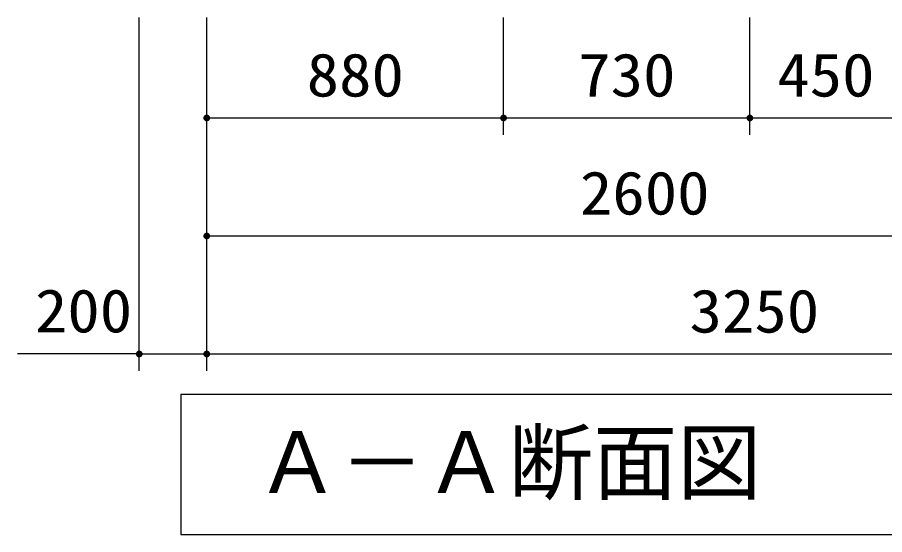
# Model space of a CAD drawing. Units: millimetres, scale not verified. Extents: x -14850 to 14850, y -10500 to 10500.
# Drawn here: x -10786 to -8215, y -7446 to -5911 of the extents above; entities that cross this region are included whole.
import ezdxf
from ezdxf.enums import TextEntityAlignment as Align

# ---------------------------------------------------------------- set-up
doc = ezdxf.new("R2010")
doc.units = ezdxf.units.MM
doc.header["$LTSCALE"] = 50
doc.layers.add('0-2_水管', color=3, linetype='Continuous', lineweight=25)
doc.layers.add('0-4_製作', color=5, linetype='Continuous', lineweight=25)
doc.styles.add('ＭＳ ゴシック', font='')
doc.styles.get('ＭＳ ゴシック').set_extended_font_data('MS Gothic')

msp = doc.modelspace()

# ---------------------------------------------------------------- linework, layer by layer
at = {"layer": '0-2_水管'}
for p, q in [((-10301.23, -7028.98), (-10301.23, -7445.65)), ((-10301.23, -7445.65), (-6967.9, -7445.65))]:
    msp.add_line(p, q, dxfattribs=at)
msp.add_lwpolyline([(-10301.23, -7028.98), (-6967.9, -7028.98), (-6967.9, -7445.65)], dxfattribs=at)
at = {"layer": '0-4_製作', "color": 2}
for p, q in [((-10424.56, -6959.84), (-10424.56, -5911.41)), ((-10224.56, -6959.84), (-10224.56, -5911.41)), ((-9344.56, -6259.84), (-9344.56, -5911.41)), ((-8614.56, -6259.84), (-8614.56, -5911.41)), ((-10224.56, -6209.84), (-9344.56, -6209.84)), ((-9344.56, -6209.84), (-8614.56, -6209.84)), ((-8614.56, -6209.84), (-8164.56, -6209.84)), ((-10224.56, -6559.84), (-7624.57, -6559.84)), ((-10424.56, -6909.84), (-10786.02, -6909.84)), ((-10424.56, -6909.84), (-10224.56, -6909.84)), ((-10224.56, -6909.84), (-6974.57, -6909.84))]:
    msp.add_line(p, q, dxfattribs=at)
at = {"layer": '0-4_製作'}
for points in [[(-10234.54, -6209.22), (-10224.56, -6209.84), (-10234.56, -6209.84)], [(-10234.56, -6209.84), (-10229.92, -6218.29), (-10234.49, -6211.1)], [(-10234.56, -6209.84), (-10228.82, -6218.89), (-10229.92, -6218.29)], [(-10224.56, -6209.84), (-10228.82, -6218.89), (-10234.56, -6209.84)], [(-10234.39, -6207.97), (-10224.56, -6209.84), (-10234.54, -6209.22)], [(-10234.49, -6211.1), (-10230.94, -6217.55), (-10234.25, -6212.33)], [(-10234.49, -6211.1), (-10229.92, -6218.29), (-10230.94, -6217.55)], [(-10234.08, -6206.75), (-10224.56, -6209.84), (-10234.39, -6207.97)], [(-10234.25, -6212.33), (-10231.85, -6216.69), (-10233.86, -6213.52)], [(-10234.25, -6212.33), (-10230.94, -6217.55), (-10231.85, -6216.69)], [(-10233.61, -6205.59), (-10224.56, -6209.84), (-10234.08, -6206.75)], [(-10233.86, -6213.52), (-10232.65, -6215.72), (-10233.33, -6214.66)], [(-10233.86, -6213.52), (-10231.85, -6216.69), (-10232.65, -6215.72)], [(-10233.01, -6204.48), (-10224.56, -6209.84), (-10233.61, -6205.59)], [(-10232.27, -6203.47), (-10224.56, -6209.84), (-10233.01, -6204.48)], [(-10231.41, -6202.55), (-10224.56, -6209.84), (-10232.27, -6203.47)], [(-10230.44, -6201.75), (-10224.56, -6209.84), (-10231.41, -6202.55)], [(-10229.38, -6201.08), (-10224.56, -6209.84), (-10230.44, -6201.75)], [(-10229.38, -6201.08), (-10224.56, -6199.84), (-10224.56, -6209.84)], [(-10228.25, -6200.55), (-10224.56, -6199.84), (-10229.38, -6201.08)], [(-10224.56, -6209.84), (-10227.65, -6219.35), (-10228.82, -6218.89)], [(-10227.05, -6200.16), (-10224.56, -6199.84), (-10228.25, -6200.55)], [(-10224.56, -6209.84), (-10226.44, -6219.67), (-10227.65, -6219.35)], [(-10225.82, -6199.92), (-10224.56, -6199.84), (-10227.05, -6200.16)], [(-10224.56, -6209.84), (-10225.19, -6219.82), (-10226.44, -6219.67)], [(-10224.56, -6209.84), (-10224.56, -6219.84), (-10225.19, -6219.82)], [(-10224.56, -6199.84), (-10214.56, -6209.84), (-10224.56, -6209.84)], [(-10223.94, -6199.86), (-10214.56, -6209.84), (-10224.56, -6199.84)], [(-10224.56, -6209.84), (-10223.31, -6219.76), (-10224.56, -6219.84)], [(-10224.56, -6209.84), (-10222.08, -6219.53), (-10223.31, -6219.76)], [(-10224.56, -6209.84), (-10220.88, -6219.14), (-10222.08, -6219.53)], [(-10224.56, -6209.84), (-10219.75, -6218.61), (-10220.88, -6219.14)], [(-10224.56, -6209.84), (-10218.69, -6217.93), (-10219.75, -6218.61)], [(-10214.56, -6209.84), (-10218.69, -6217.93), (-10224.56, -6209.84)], [(-10222.69, -6200.02), (-10214.56, -6209.84), (-10223.94, -6199.86)], [(-10221.47, -6200.33), (-10214.56, -6209.84), (-10222.69, -6200.02)], [(-10220.31, -6200.79), (-10214.56, -6209.84), (-10221.47, -6200.33)], [(-10219.21, -6201.4), (-10214.56, -6209.84), (-10220.31, -6200.79)], [(-10219.21, -6201.4), (-10214.64, -6208.59), (-10214.56, -6209.84)], [(-10218.19, -6202.14), (-10214.64, -6208.59), (-10219.21, -6201.4)], [(-10214.56, -6209.84), (-10217.72, -6217.13), (-10218.69, -6217.93)], [(-10218.19, -6202.14), (-10214.88, -6207.36), (-10214.64, -6208.59)], [(-10217.27, -6203), (-10214.88, -6207.36), (-10218.19, -6202.14)], [(-10214.56, -6209.84), (-10216.86, -6216.22), (-10217.72, -6217.13)], [(-10217.27, -6203), (-10215.27, -6206.16), (-10214.88, -6207.36)], [(-10216.47, -6203.97), (-10215.27, -6206.16), (-10217.27, -6203)], [(-10214.56, -6209.84), (-10216.12, -6215.2), (-10216.86, -6216.22)], [(-10216.47, -6203.97), (-10215.8, -6205.03), (-10215.27, -6206.16)], [(-10214.56, -6209.84), (-10215.52, -6214.1), (-10216.12, -6215.2)], [(-10214.56, -6209.84), (-10215.05, -6212.93), (-10215.52, -6214.1)], [(-10214.56, -6209.84), (-10214.74, -6211.72), (-10215.05, -6212.93)], [(-10214.56, -6209.84), (-10214.58, -6210.47), (-10214.74, -6211.72)], [(-9354.55, -6209.22), (-9344.56, -6209.84), (-9354.56, -6209.84)], [(-9354.56, -6209.84), (-9348.82, -6218.89), (-9354.49, -6211.1)], [(-9354.56, -6209.84), (-9347.66, -6219.35), (-9348.82, -6218.89)], [(-9344.56, -6209.84), (-9347.66, -6219.35), (-9354.56, -6209.84)], [(-9354.39, -6207.97), (-9344.56, -6209.84), (-9354.55, -6209.22)], [(-9354.49, -6211.1), (-9349.92, -6218.29), (-9354.25, -6212.33)], [(-9354.49, -6211.1), (-9348.82, -6218.89), (-9349.92, -6218.29)], [(-9354.08, -6206.75), (-9344.56, -6209.84), (-9354.39, -6207.97)], [(-9354.25, -6212.33), (-9350.94, -6217.55), (-9353.86, -6213.52)], [(-9354.25, -6212.33), (-9349.92, -6218.29), (-9350.94, -6217.55)], [(-9353.61, -6205.59), (-9344.56, -6209.84), (-9354.08, -6206.75)], [(-9353.86, -6213.52), (-9351.85, -6216.69), (-9353.33, -6214.66)], [(-9353.86, -6213.52), (-9350.94, -6217.55), (-9351.85, -6216.69)], [(-9353.01, -6204.48), (-9344.56, -6209.84), (-9353.61, -6205.59)], [(-9353.33, -6214.66), (-9351.85, -6216.69), (-9352.66, -6215.72)], [(-9352.27, -6203.47), (-9344.56, -6209.84), (-9353.01, -6204.48)], [(-9351.41, -6202.55), (-9344.56, -6209.84), (-9352.27, -6203.47)], [(-9350.44, -6201.75), (-9344.56, -6209.84), (-9351.41, -6202.55)], [(-9349.38, -6201.08), (-9344.56, -6209.84), (-9350.44, -6201.75)], [(-9349.38, -6201.08), (-9344.56, -6199.84), (-9344.56, -6209.84)], [(-9348.25, -6200.55), (-9344.56, -6199.84), (-9349.38, -6201.08)], [(-9347.05, -6200.16), (-9344.56, -6199.84), (-9348.25, -6200.55)], [(-9344.56, -6209.84), (-9346.44, -6219.67), (-9347.66, -6219.35)], [(-9345.82, -6199.92), (-9344.56, -6199.84), (-9347.05, -6200.16)], [(-9344.56, -6209.84), (-9345.19, -6219.82), (-9346.44, -6219.67)], [(-9344.56, -6209.84), (-9344.56, -6219.84), (-9345.19, -6219.82)], [(-9344.56, -6199.84), (-9334.56, -6209.84), (-9344.56, -6209.84)], [(-9343.94, -6199.86), (-9334.56, -6209.84), (-9344.56, -6199.84)], [(-9344.56, -6209.84), (-9343.31, -6219.76), (-9344.56, -6219.84)], [(-9344.56, -6209.84), (-9342.08, -6219.53), (-9343.31, -6219.76)], [(-9344.56, -6209.84), (-9340.88, -6219.14), (-9342.08, -6219.53)], [(-9344.56, -6209.84), (-9339.75, -6218.61), (-9340.88, -6219.14)], [(-9344.56, -6209.84), (-9338.69, -6217.93), (-9339.75, -6218.61)], [(-9334.56, -6209.84), (-9338.69, -6217.93), (-9344.56, -6209.84)], [(-9342.69, -6200.02), (-9334.56, -6209.84), (-9343.94, -6199.86)], [(-9341.47, -6200.33), (-9334.56, -6209.84), (-9342.69, -6200.02)], [(-9340.31, -6200.79), (-9334.56, -6209.84), (-9341.47, -6200.33)], [(-9340.31, -6200.79), (-9334.64, -6208.59), (-9334.56, -6209.84)], [(-9339.21, -6201.4), (-9334.64, -6208.59), (-9340.31, -6200.79)], [(-9339.21, -6201.4), (-9334.88, -6207.36), (-9334.64, -6208.59)], [(-9338.19, -6202.14), (-9334.88, -6207.36), (-9339.21, -6201.4)], [(-9334.56, -6209.84), (-9337.72, -6217.13), (-9338.69, -6217.93)], [(-9338.19, -6202.14), (-9335.27, -6206.16), (-9334.88, -6207.36)], [(-9337.28, -6203), (-9335.27, -6206.16), (-9338.19, -6202.14)], [(-9334.56, -6209.84), (-9336.86, -6216.22), (-9337.72, -6217.13)], [(-9337.28, -6203), (-9335.8, -6205.03), (-9335.27, -6206.16)], [(-9336.47, -6203.97), (-9335.8, -6205.03), (-9337.28, -6203)], [(-9334.56, -6209.84), (-9336.12, -6215.2), (-9336.86, -6216.22)], [(-9334.56, -6209.84), (-9335.52, -6214.1), (-9336.12, -6215.2)], [(-9334.56, -6209.84), (-9335.05, -6212.93), (-9335.52, -6214.1)], [(-9334.56, -6209.84), (-9334.74, -6211.72), (-9335.05, -6212.93)], [(-9334.56, -6209.84), (-9334.58, -6210.47), (-9334.74, -6211.72)], [(-8624.55, -6209.22), (-8614.56, -6209.84), (-8624.56, -6209.84)], [(-8624.56, -6209.84), (-8618.82, -6218.89), (-8624.49, -6211.1)], [(-8624.56, -6209.84), (-8617.66, -6219.35), (-8618.82, -6218.89)], [(-8614.56, -6209.84), (-8617.66, -6219.35), (-8624.56, -6209.84)], [(-8624.39, -6207.97), (-8614.56, -6209.84), (-8624.55, -6209.22)], [(-8624.49, -6211.1), (-8619.92, -6218.29), (-8624.25, -6212.33)], [(-8624.49, -6211.1), (-8618.82, -6218.89), (-8619.92, -6218.29)], [(-8624.08, -6206.75), (-8614.56, -6209.84), (-8624.39, -6207.97)], [(-8624.25, -6212.33), (-8620.94, -6217.55), (-8623.86, -6213.52)], [(-8624.25, -6212.33), (-8619.92, -6218.29), (-8620.94, -6217.55)], [(-8623.61, -6205.59), (-8614.56, -6209.84), (-8624.08, -6206.75)], [(-8623.86, -6213.52), (-8621.85, -6216.69), (-8623.33, -6214.66)], [(-8623.86, -6213.52), (-8620.94, -6217.55), (-8621.85, -6216.69)], [(-8623.01, -6204.48), (-8614.56, -6209.84), (-8623.61, -6205.59)], [(-8623.33, -6214.66), (-8621.85, -6216.69), (-8622.66, -6215.72)], [(-8622.27, -6203.47), (-8614.56, -6209.84), (-8623.01, -6204.48)], [(-8621.41, -6202.55), (-8614.56, -6209.84), (-8622.27, -6203.47)], [(-8620.44, -6201.75), (-8614.56, -6209.84), (-8621.41, -6202.55)], [(-8619.38, -6201.08), (-8614.56, -6209.84), (-8620.44, -6201.75)], [(-8619.38, -6201.08), (-8614.56, -6199.84), (-8614.56, -6209.84)], [(-8618.25, -6200.55), (-8614.56, -6199.84), (-8619.38, -6201.08)], [(-8617.05, -6200.16), (-8614.56, -6199.84), (-8618.25, -6200.55)], [(-8614.56, -6209.84), (-8616.44, -6219.67), (-8617.66, -6219.35)], [(-8615.82, -6199.92), (-8614.56, -6199.84), (-8617.05, -6200.16)], [(-8614.56, -6209.84), (-8615.19, -6219.82), (-8616.44, -6219.67)], [(-8614.56, -6209.84), (-8614.56, -6219.84), (-8615.19, -6219.82)], [(-8614.56, -6199.84), (-8604.56, -6209.84), (-8614.56, -6209.84)], [(-8613.94, -6199.86), (-8604.56, -6209.84), (-8614.56, -6199.84)], [(-8614.56, -6209.84), (-8613.31, -6219.76), (-8614.56, -6219.84)], [(-8614.56, -6209.84), (-8612.08, -6219.53), (-8613.31, -6219.76)], [(-8614.56, -6209.84), (-8610.88, -6219.14), (-8612.08, -6219.53)], [(-8614.56, -6209.84), (-8609.75, -6218.61), (-8610.88, -6219.14)], [(-8614.56, -6209.84), (-8608.69, -6217.93), (-8609.75, -6218.61)], [(-8604.56, -6209.84), (-8608.69, -6217.93), (-8614.56, -6209.84)], [(-8612.69, -6200.02), (-8604.56, -6209.84), (-8613.94, -6199.86)], [(-8611.47, -6200.33), (-8604.56, -6209.84), (-8612.69, -6200.02)], [(-8610.31, -6200.79), (-8604.56, -6209.84), (-8611.47, -6200.33)], [(-8610.31, -6200.79), (-8604.64, -6208.59), (-8604.56, -6209.84)], [(-8609.21, -6201.4), (-8604.64, -6208.59), (-8610.31, -6200.79)], [(-8609.21, -6201.4), (-8604.88, -6207.36), (-8604.64, -6208.59)], [(-8608.19, -6202.14), (-8604.88, -6207.36), (-8609.21, -6201.4)], [(-8604.56, -6209.84), (-8607.72, -6217.13), (-8608.69, -6217.93)], [(-8608.19, -6202.14), (-8605.27, -6206.16), (-8604.88, -6207.36)], [(-8607.28, -6203), (-8605.27, -6206.16), (-8608.19, -6202.14)], [(-8604.56, -6209.84), (-8606.86, -6216.22), (-8607.72, -6217.13)], [(-8607.28, -6203), (-8605.8, -6205.03), (-8605.27, -6206.16)], [(-8606.47, -6203.97), (-8605.8, -6205.03), (-8607.28, -6203)], [(-8604.56, -6209.84), (-8606.12, -6215.2), (-8606.86, -6216.22)], [(-8604.56, -6209.84), (-8605.52, -6214.1), (-8606.12, -6215.2)], [(-8604.56, -6209.84), (-8605.05, -6212.93), (-8605.52, -6214.1)], [(-8604.56, -6209.84), (-8604.74, -6211.72), (-8605.05, -6212.93)], [(-8604.56, -6209.84), (-8604.58, -6210.47), (-8604.74, -6211.72)], [(-10233.61, -6555.59), (-10224.56, -6559.84), (-10234.08, -6556.75)], [(-10233.01, -6554.48), (-10224.56, -6559.84), (-10233.61, -6555.59)], [(-10232.27, -6553.47), (-10224.56, -6559.84), (-10233.01, -6554.48)], [(-10231.41, -6552.55), (-10224.56, -6559.84), (-10232.27, -6553.47)], [(-10230.44, -6551.75), (-10224.56, -6559.84), (-10231.41, -6552.55)], [(-10229.38, -6551.08), (-10224.56, -6559.84), (-10230.44, -6551.75)], [(-10229.38, -6551.08), (-10224.56, -6549.84), (-10224.56, -6559.84)], [(-10228.25, -6550.55), (-10224.56, -6549.84), (-10229.38, -6551.08)], [(-10227.05, -6550.16), (-10224.56, -6549.84), (-10228.25, -6550.55)], [(-10225.82, -6549.92), (-10224.56, -6549.84), (-10227.05, -6550.16)], [(-10224.56, -6549.84), (-10214.56, -6559.84), (-10224.56, -6559.84)], [(-10223.94, -6549.86), (-10214.56, -6559.84), (-10224.56, -6549.84)], [(-10222.69, -6550.02), (-10214.56, -6559.84), (-10223.94, -6549.86)], [(-10221.47, -6550.33), (-10214.56, -6559.84), (-10222.69, -6550.02)], [(-10220.31, -6550.79), (-10214.56, -6559.84), (-10221.47, -6550.33)], [(-10220.31, -6550.79), (-10214.64, -6558.59), (-10214.56, -6559.84)], [(-10219.21, -6551.4), (-10214.64, -6558.59), (-10220.31, -6550.79)], [(-10219.21, -6551.4), (-10214.88, -6557.36), (-10214.64, -6558.59)], [(-10218.19, -6552.14), (-10214.88, -6557.36), (-10219.21, -6551.4)], [(-10218.19, -6552.14), (-10215.27, -6556.16), (-10214.88, -6557.36)], [(-10217.27, -6553), (-10215.27, -6556.16), (-10218.19, -6552.14)], [(-10217.27, -6553), (-10215.8, -6555.03), (-10215.27, -6556.16)], [(-10216.47, -6553.97), (-10215.8, -6555.03), (-10217.27, -6553)], [(-10234.54, -6559.22), (-10224.56, -6559.84), (-10234.56, -6559.84)], [(-10234.56, -6559.84), (-10228.82, -6568.89), (-10234.49, -6561.1)], [(-10234.56, -6559.84), (-10227.65, -6569.35), (-10228.82, -6568.89)], [(-10224.56, -6559.84), (-10227.65, -6569.35), (-10234.56, -6559.84)], [(-10234.39, -6557.97), (-10224.56, -6559.84), (-10234.54, -6559.22)], [(-10234.49, -6561.1), (-10229.92, -6568.29), (-10234.25, -6562.33)], [(-10234.49, -6561.1), (-10228.82, -6568.89), (-10229.92, -6568.29)], [(-10234.08, -6556.75), (-10224.56, -6559.84), (-10234.39, -6557.97)], [(-10234.25, -6562.33), (-10230.94, -6567.55), (-10233.86, -6563.52)], [(-10234.25, -6562.33), (-10229.92, -6568.29), (-10230.94, -6567.55)], [(-10233.86, -6563.52), (-10231.85, -6566.69), (-10233.33, -6564.66)], [(-10233.86, -6563.52), (-10230.94, -6567.55), (-10231.85, -6566.69)], [(-10233.33, -6564.66), (-10231.85, -6566.69), (-10232.65, -6565.72)], [(-10224.56, -6559.84), (-10226.44, -6569.67), (-10227.65, -6569.35)], [(-10224.56, -6559.84), (-10225.19, -6569.82), (-10226.44, -6569.67)], [(-10224.56, -6559.84), (-10224.56, -6569.84), (-10225.19, -6569.82)], [(-10224.56, -6559.84), (-10223.31, -6569.76), (-10224.56, -6569.84)], [(-10224.56, -6559.84), (-10222.08, -6569.53), (-10223.31, -6569.76)], [(-10224.56, -6559.84), (-10220.88, -6569.14), (-10222.08, -6569.53)], [(-10224.56, -6559.84), (-10219.75, -6568.61), (-10220.88, -6569.14)], [(-10224.56, -6559.84), (-10218.69, -6567.93), (-10219.75, -6568.61)], [(-10214.56, -6559.84), (-10218.69, -6567.93), (-10224.56, -6559.84)], [(-10214.56, -6559.84), (-10217.72, -6567.13), (-10218.69, -6567.93)], [(-10214.56, -6559.84), (-10216.86, -6566.22), (-10217.72, -6567.13)], [(-10214.56, -6559.84), (-10216.12, -6565.2), (-10216.86, -6566.22)], [(-10214.56, -6559.84), (-10215.52, -6564.1), (-10216.12, -6565.2)], [(-10214.56, -6559.84), (-10215.05, -6562.93), (-10215.52, -6564.1)], [(-10214.56, -6559.84), (-10214.74, -6561.72), (-10215.05, -6562.93)], [(-10214.56, -6559.84), (-10214.58, -6560.47), (-10214.74, -6561.72)], [(-10434.55, -6909.22), (-10424.56, -6909.84), (-10434.56, -6909.84)], [(-10434.56, -6909.84), (-10428.82, -6918.89), (-10434.49, -6911.1)], [(-10434.56, -6909.84), (-10427.66, -6919.35), (-10428.82, -6918.89)], [(-10424.56, -6909.84), (-10427.66, -6919.35), (-10434.56, -6909.84)], [(-10434.39, -6907.97), (-10424.56, -6909.84), (-10434.55, -6909.22)], [(-10434.49, -6911.1), (-10429.92, -6918.29), (-10434.25, -6912.33)], [(-10434.49, -6911.1), (-10428.82, -6918.89), (-10429.92, -6918.29)], [(-10434.08, -6906.75), (-10424.56, -6909.84), (-10434.39, -6907.97)], [(-10434.25, -6912.33), (-10430.94, -6917.55), (-10433.86, -6913.52)], [(-10434.25, -6912.33), (-10429.92, -6918.29), (-10430.94, -6917.55)], [(-10433.61, -6905.59), (-10424.56, -6909.84), (-10434.08, -6906.75)], [(-10433.86, -6913.52), (-10431.85, -6916.69), (-10433.33, -6914.66)], [(-10433.86, -6913.52), (-10430.94, -6917.55), (-10431.85, -6916.69)], [(-10433.01, -6904.48), (-10424.56, -6909.84), (-10433.61, -6905.59)], [(-10433.33, -6914.66), (-10431.85, -6916.69), (-10432.66, -6915.72)], [(-10432.27, -6903.47), (-10424.56, -6909.84), (-10433.01, -6904.48)], [(-10431.41, -6902.55), (-10424.56, -6909.84), (-10432.27, -6903.47)], [(-10430.44, -6901.75), (-10424.56, -6909.84), (-10431.41, -6902.55)], [(-10429.38, -6901.08), (-10424.56, -6909.84), (-10430.44, -6901.75)], [(-10429.38, -6901.08), (-10424.56, -6899.84), (-10424.56, -6909.84)], [(-10428.25, -6900.55), (-10424.56, -6899.84), (-10429.38, -6901.08)], [(-10427.05, -6900.16), (-10424.56, -6899.84), (-10428.25, -6900.55)], [(-10424.56, -6909.84), (-10426.44, -6919.67), (-10427.66, -6919.35)], [(-10425.82, -6899.92), (-10424.56, -6899.84), (-10427.05, -6900.16)], [(-10424.56, -6909.84), (-10425.19, -6919.82), (-10426.44, -6919.67)], [(-10424.56, -6909.84), (-10424.56, -6919.84), (-10425.19, -6919.82)], [(-10424.56, -6899.84), (-10414.56, -6909.84), (-10424.56, -6909.84)], [(-10423.94, -6899.86), (-10414.56, -6909.84), (-10424.56, -6899.84)], [(-10424.56, -6909.84), (-10423.31, -6919.76), (-10424.56, -6919.84)], [(-10424.56, -6909.84), (-10422.08, -6919.53), (-10423.31, -6919.76)], [(-10424.56, -6909.84), (-10420.88, -6919.14), (-10422.08, -6919.53)], [(-10424.56, -6909.84), (-10419.75, -6918.61), (-10420.88, -6919.14)], [(-10424.56, -6909.84), (-10418.69, -6917.93), (-10419.75, -6918.61)], [(-10414.56, -6909.84), (-10418.69, -6917.93), (-10424.56, -6909.84)], [(-10422.69, -6900.02), (-10414.56, -6909.84), (-10423.94, -6899.86)], [(-10421.47, -6900.33), (-10414.56, -6909.84), (-10422.69, -6900.02)], [(-10420.31, -6900.79), (-10414.56, -6909.84), (-10421.47, -6900.33)], [(-10420.31, -6900.79), (-10414.64, -6908.59), (-10414.56, -6909.84)], [(-10419.21, -6901.4), (-10414.64, -6908.59), (-10420.31, -6900.79)], [(-10419.21, -6901.4), (-10414.88, -6907.36), (-10414.64, -6908.59)], [(-10418.19, -6902.14), (-10414.88, -6907.36), (-10419.21, -6901.4)], [(-10414.56, -6909.84), (-10417.72, -6917.13), (-10418.69, -6917.93)], [(-10418.19, -6902.14), (-10415.27, -6906.16), (-10414.88, -6907.36)], [(-10417.28, -6903), (-10415.27, -6906.16), (-10418.19, -6902.14)], [(-10414.56, -6909.84), (-10416.86, -6916.22), (-10417.72, -6917.13)], [(-10417.28, -6903), (-10415.8, -6905.03), (-10415.27, -6906.16)], [(-10416.47, -6903.97), (-10415.8, -6905.03), (-10417.28, -6903)], [(-10414.56, -6909.84), (-10416.12, -6915.2), (-10416.86, -6916.22)], [(-10414.56, -6909.84), (-10415.52, -6914.1), (-10416.12, -6915.2)], [(-10414.56, -6909.84), (-10415.05, -6912.93), (-10415.52, -6914.1)], [(-10414.56, -6909.84), (-10414.74, -6911.72), (-10415.05, -6912.93)], [(-10414.56, -6909.84), (-10414.58, -6910.47), (-10414.74, -6911.72)], [(-10234.54, -6909.22), (-10224.56, -6909.84), (-10234.56, -6909.84)], [(-10234.56, -6909.84), (-10228.82, -6918.89), (-10234.49, -6911.1)], [(-10234.56, -6909.84), (-10227.65, -6919.35), (-10228.82, -6918.89)], [(-10224.56, -6909.84), (-10227.65, -6919.35), (-10234.56, -6909.84)], [(-10234.39, -6907.97), (-10224.56, -6909.84), (-10234.54, -6909.22)], [(-10234.49, -6911.1), (-10229.92, -6918.29), (-10234.25, -6912.33)], [(-10234.49, -6911.1), (-10228.82, -6918.89), (-10229.92, -6918.29)], [(-10234.08, -6906.75), (-10224.56, -6909.84), (-10234.39, -6907.97)], [(-10234.25, -6912.33), (-10230.94, -6917.55), (-10233.86, -6913.52)], [(-10234.25, -6912.33), (-10229.92, -6918.29), (-10230.94, -6917.55)], [(-10233.61, -6905.59), (-10224.56, -6909.84), (-10234.08, -6906.75)], [(-10233.86, -6913.52), (-10231.85, -6916.69), (-10233.33, -6914.66)], [(-10233.86, -6913.52), (-10230.94, -6917.55), (-10231.85, -6916.69)], [(-10233.01, -6904.48), (-10224.56, -6909.84), (-10233.61, -6905.59)], [(-10233.33, -6914.66), (-10231.85, -6916.69), (-10232.65, -6915.72)], [(-10232.27, -6903.47), (-10224.56, -6909.84), (-10233.01, -6904.48)], [(-10231.41, -6902.55), (-10224.56, -6909.84), (-10232.27, -6903.47)], [(-10230.44, -6901.75), (-10224.56, -6909.84), (-10231.41, -6902.55)], [(-10229.38, -6901.08), (-10224.56, -6909.84), (-10230.44, -6901.75)], [(-10229.38, -6901.08), (-10224.56, -6899.84), (-10224.56, -6909.84)], [(-10228.25, -6900.55), (-10224.56, -6899.84), (-10229.38, -6901.08)], [(-10227.05, -6900.16), (-10224.56, -6899.84), (-10228.25, -6900.55)], [(-10224.56, -6909.84), (-10226.44, -6919.67), (-10227.65, -6919.35)], [(-10225.82, -6899.92), (-10224.56, -6899.84), (-10227.05, -6900.16)], [(-10224.56, -6909.84), (-10225.19, -6919.82), (-10226.44, -6919.67)], [(-10224.56, -6909.84), (-10224.56, -6919.84), (-10225.19, -6919.82)], [(-10224.56, -6899.84), (-10214.56, -6909.84), (-10224.56, -6909.84)], [(-10223.94, -6899.86), (-10214.56, -6909.84), (-10224.56, -6899.84)], [(-10224.56, -6909.84), (-10223.31, -6919.76), (-10224.56, -6919.84)], [(-10224.56, -6909.84), (-10222.08, -6919.53), (-10223.31, -6919.76)], [(-10224.56, -6909.84), (-10220.88, -6919.14), (-10222.08, -6919.53)], [(-10224.56, -6909.84), (-10219.75, -6918.61), (-10220.88, -6919.14)], [(-10224.56, -6909.84), (-10218.69, -6917.93), (-10219.75, -6918.61)], [(-10214.56, -6909.84), (-10218.69, -6917.93), (-10224.56, -6909.84)], [(-10222.69, -6900.02), (-10214.56, -6909.84), (-10223.94, -6899.86)], [(-10221.47, -6900.33), (-10214.56, -6909.84), (-10222.69, -6900.02)], [(-10220.31, -6900.79), (-10214.56, -6909.84), (-10221.47, -6900.33)], [(-10220.31, -6900.79), (-10214.64, -6908.59), (-10214.56, -6909.84)], [(-10219.21, -6901.4), (-10214.64, -6908.59), (-10220.31, -6900.79)], [(-10219.21, -6901.4), (-10214.88, -6907.36), (-10214.64, -6908.59)], [(-10218.19, -6902.14), (-10214.88, -6907.36), (-10219.21, -6901.4)], [(-10214.56, -6909.84), (-10217.72, -6917.13), (-10218.69, -6917.93)], [(-10218.19, -6902.14), (-10215.27, -6906.16), (-10214.88, -6907.36)], [(-10217.27, -6903), (-10215.27, -6906.16), (-10218.19, -6902.14)], [(-10214.56, -6909.84), (-10216.86, -6916.22), (-10217.72, -6917.13)], [(-10217.27, -6903), (-10215.8, -6905.03), (-10215.27, -6906.16)], [(-10216.47, -6903.97), (-10215.8, -6905.03), (-10217.27, -6903)], [(-10214.56, -6909.84), (-10216.12, -6915.2), (-10216.86, -6916.22)], [(-10214.56, -6909.84), (-10215.52, -6914.1), (-10216.12, -6915.2)], [(-10214.56, -6909.84), (-10215.05, -6912.93), (-10215.52, -6914.1)], [(-10214.56, -6909.84), (-10214.74, -6911.72), (-10215.05, -6912.93)], [(-10214.56, -6909.84), (-10214.58, -6910.47), (-10214.74, -6911.72)]]:
    msp.add_solid(points, dxfattribs=at)

# ---------------------------------------------------------------- texts
at = {"layer": '0-2_水管', "color": 4, "style": 'ＭＳ ゴシック'}
msp.add_text('Ａ－Ａ断面図', height=183.3, dxfattribs=at).set_placement((-10079.76, -7377.37), align=Align.BOTTOM_LEFT)
at = {"layer": '0-4_製作', "color": 4, "style": 'ＭＳ ゴシック', "width": 1.1}
for s, p in [('880', (-9928.31, -6184.84)), ('730', (-9123.31, -6184.84)), ('450', (-8533.31, -6184.84)), ('2600', (-9118.31, -6534.84)), ('200', (-10733.86, -6884.36)), ('3250', (-8793.31, -6884.84))]:
    msp.add_text(s, height=128.4, dxfattribs=at).set_placement(p, align=Align.BOTTOM_LEFT)

doc.saveas('drawing.dxf')
